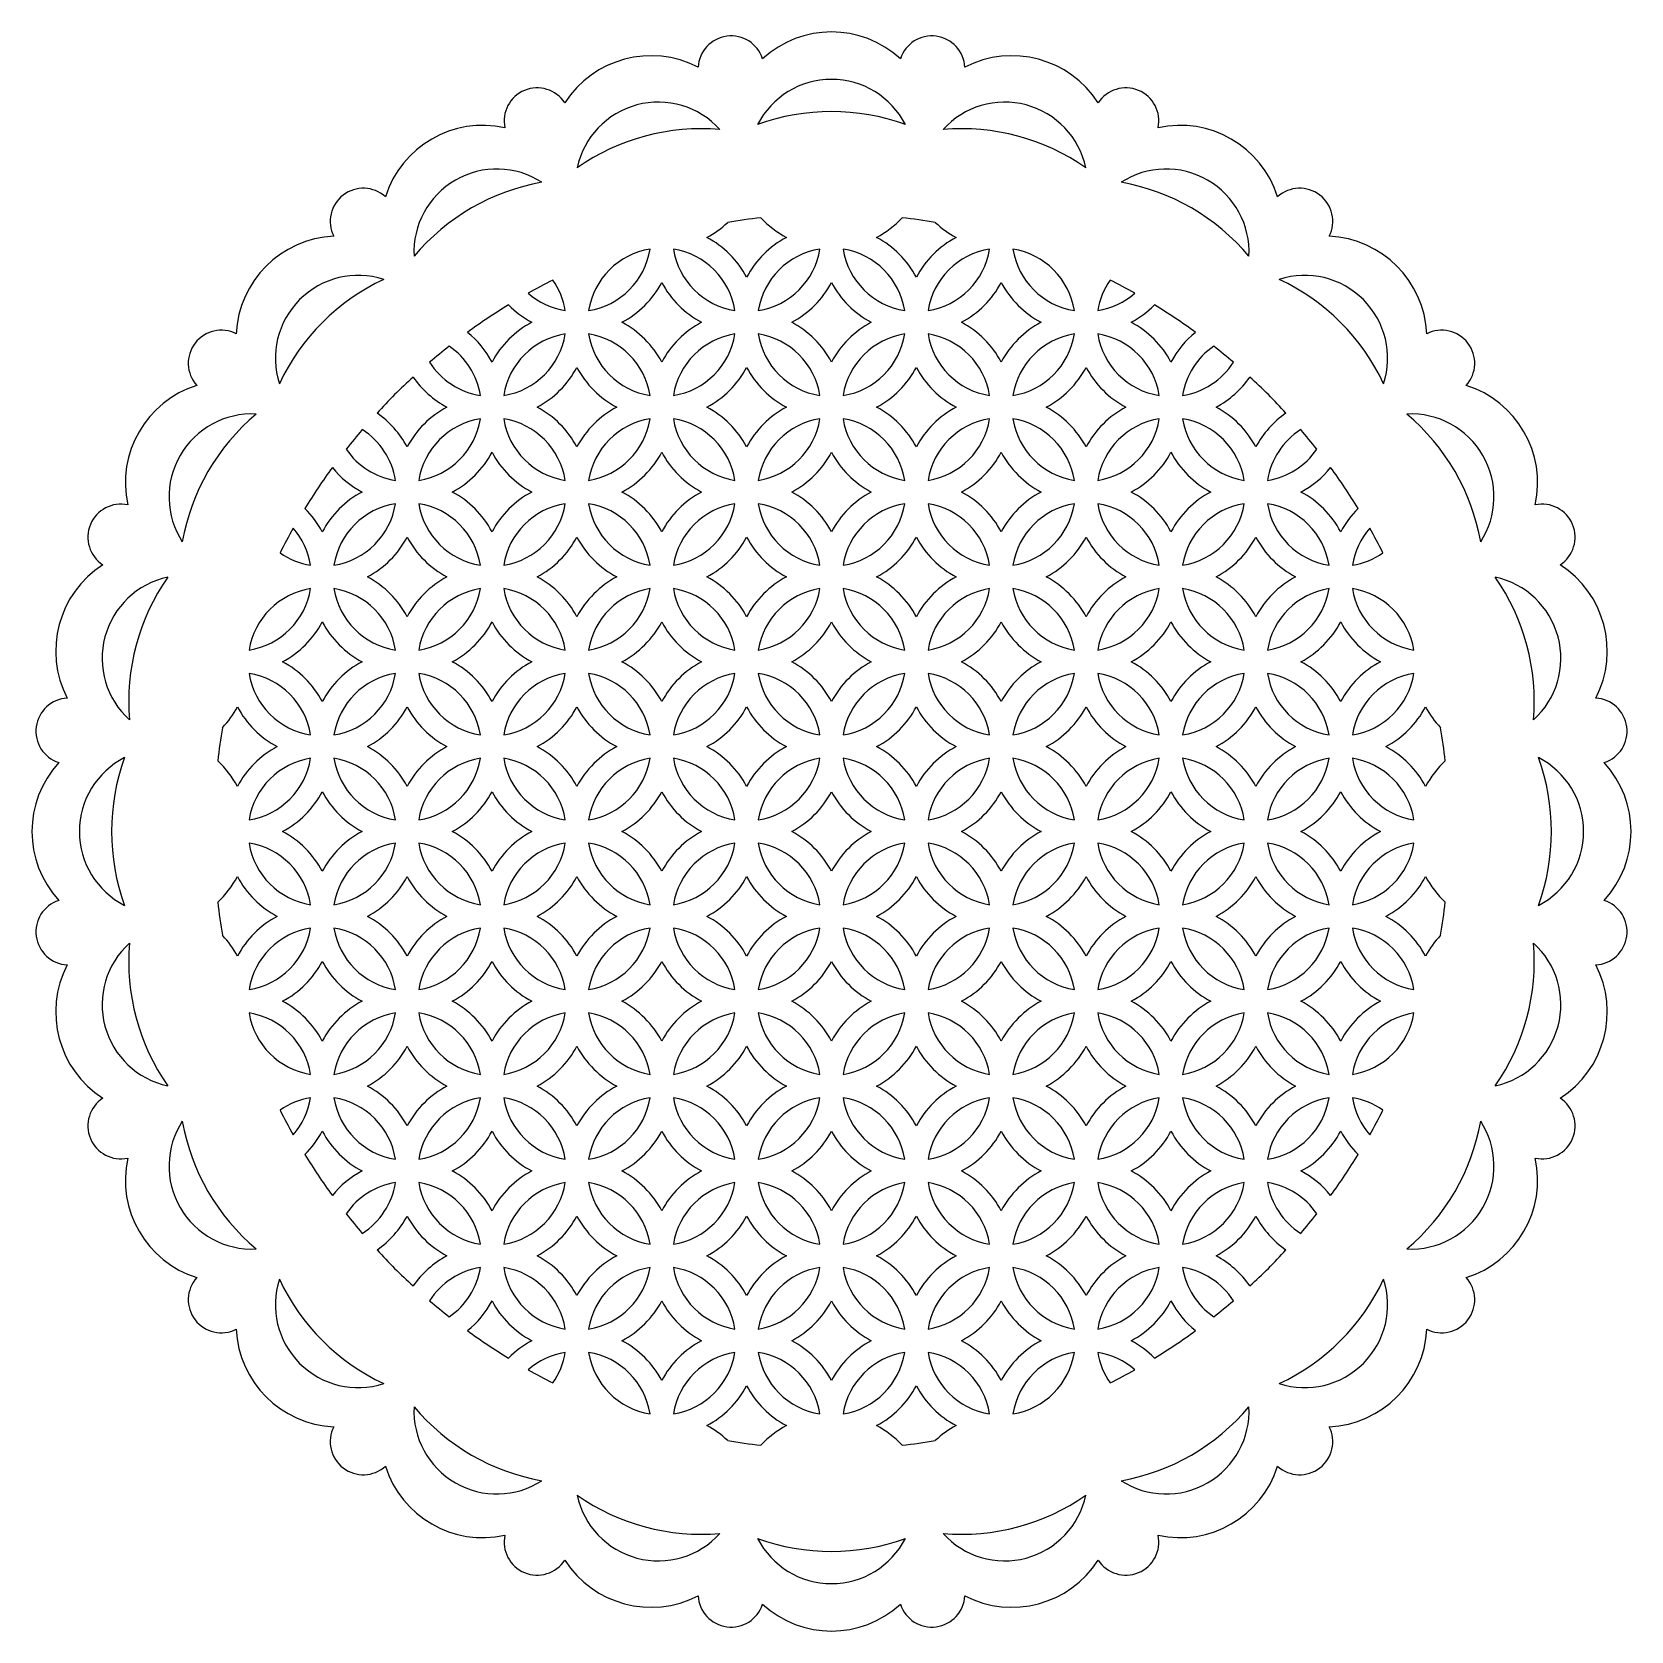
# Model space of a CAD drawing. Extents: x -970 to -444, y -372 to -141.
# Drawn here: x -698.7 to -582.2, y -259.5 to -143.1 of the extents above; entities that cross this region are included whole.
import ezdxf

# ---------------------------------------------------------------- set-up
doc = ezdxf.new("R2010")
doc.units = 0
doc.layers.get('0').update_dxf_attribs({"linetype": 'CONTINUOUS'})

msp = doc.modelspace()

# ---------------------------------------------------------------- linework, layer by layer
for centre, radius, start, end in [((-640.467419, -150.534108), 7.463802, 47.673125, 132.326875), ((-647.780109, -145.761317), 2.405257, 18.051284, 176.948716), ((-633.154728, -145.761317), 2.405257, 3.051284, 161.948716), ((-653.608337, -152.264142), 7.463802, 62.673125, 147.326875), ((-627.3265, -152.264142), 7.463802, 32.673125, 117.326875), ((-640.467419, -152.562205), 6.042112, 27.076656, 152.923344), ((-661.907143, -149.546644), 2.405257, 33.051284, 191.948716), ((-619.027694, -149.546644), 2.405257, 348.051284, 146.948716), ((-653.083427, -154.223134), 6.042112, 42.076656, 167.923344), ((-640.467419, -164.624211), 15.759012, 70.038736, 109.961264), ((-627.85141, -154.223134), 6.042112, 12.076656, 137.923344), ((-665.853724, -157.336348), 7.463802, 77.673125, 162.326875), ((-649.96155, -165.874137), 15.759012, 85.038736, 124.961264), ((-630.973287, -165.874137), 15.759012, 55.038736, 94.961264), ((-615.081113, -157.336348), 7.463802, 17.673125, 102.326875), ((-664.839675, -159.092731), 6.042112, 57.076656, 182.923344), ((-616.095162, -159.092731), 6.042112, 357.076656, 122.923344), ((-674.573095, -156.859335), 2.405257, 48.051284, 206.948716), ((-658.808672, -169.538735), 15.759012, 100.038736, 139.961264), ((-622.126165, -169.538735), 15.759012, 40.038736, 79.961264), ((-606.361742, -156.859335), 2.405257, 333.051284, 131.948716), ((-652.830867, -151.852926), 7, 297.980975, 313.308284), ((-640.467419, -201.306718), 45, 96.562595, 99.674116), ((-640.467419, -151.852926), 7, 222.717073, 242.019025), ((-640.467419, -151.852926), 7, 297.980975, 317.282927), ((-640.467419, -201.306718), 45, 80.325884, 83.437405), ((-628.103971, -151.852926), 7, 226.691716, 242.019025), ((-676.369075, -165.405061), 7.463802, 92.673125, 177.326875), ((-652.830867, -164.216374), 7, 27.980975, 62.019025), ((-640.467419, -164.216374), 7, 117.980975, 152.019025), ((-640.467419, -164.216374), 7, 27.980975, 62.019025), ((-628.103971, -164.216374), 7, 117.980975, 152.019025), ((-604.565762, -165.405061), 7.463802, 2.673125, 87.326875), ((-652.830867, -164.216374), 5.4, 99.044199, 170.955801), ((-659.012591, -158.03465), 5.4, 279.044199, 350.955801), ((-646.649143, -158.03465), 5.4, 189.044199, 260.955801), ((-652.830867, -164.216374), 5.4, 9.044199, 80.955801), ((-646.649143, -158.03465), 5.4, 279.044199, 350.955801), ((-640.467419, -164.216374), 5.4, 99.044199, 170.955801), ((-640.467419, -164.216374), 5.4, 9.044199, 80.955801), ((-634.285695, -158.03465), 5.4, 189.044199, 260.955801), ((-628.103971, -164.216374), 5.4, 99.044199, 170.955801), ((-634.285695, -158.03465), 5.4, 279.044199, 350.955801), ((-621.922247, -158.03465), 5.4, 189.044199, 260.955801), ((-628.103971, -164.216374), 5.4, 9.044199, 80.955801), ((-674.934994, -166.839142), 6.042112, 72.076656, 197.923344), ((-666.405868, -175.368269), 15.759012, 115.038736, 154.961264), ((-640.467419, -201.306718), 45, 116.799103, 119.405672), ((-665.194314, -164.216374), 5.4, 9.044199, 34.728735), ((-659.012591, -158.03465), 7, 297.980975, 332.019025), ((-646.649143, -158.03465), 7, 207.980975, 242.019025), ((-646.649143, -158.03465), 7, 297.980975, 332.019025), ((-634.285695, -158.03465), 7, 207.980975, 242.019025), ((-634.285695, -158.03465), 7, 297.980975, 332.019025), ((-621.922247, -158.03465), 7, 207.980975, 242.019025), ((-615.740523, -164.216374), 5.4, 145.271265, 170.955801), ((-640.467419, -201.306718), 45, 60.594328, 63.200897), ((-605.999843, -166.839142), 6.042112, 342.076656, 107.923344), ((-614.528969, -175.368269), 15.759012, 25.038736, 64.961264), ((-640.467419, -201.306718), 45, 121.526588, 126.102514), ((-659.012591, -158.03465), 7, 224.589702, 242.019025), ((-659.012591, -158.03465), 5.4, 228.906314, 260.955801), ((-621.922247, -158.03465), 5.4, 279.044199, 311.093686), ((-621.922247, -158.03465), 7, 297.980975, 315.410298), ((-640.467419, -201.306718), 45, 53.897486, 58.473412), ((-659.012591, -170.398098), 7, 117.980975, 152.019025), ((-659.012591, -170.398098), 7, 27.980975, 62.019025), ((-646.649143, -170.398098), 7, 117.980975, 152.019025), ((-646.649143, -170.398098), 7, 27.980975, 62.019025), ((-634.285695, -170.398098), 7, 117.980975, 152.019025), ((-634.285695, -170.398098), 7, 27.980975, 62.019025), ((-621.922247, -170.398098), 7, 117.980975, 152.019025), ((-621.922247, -170.398098), 7, 27.980975, 62.019025), ((-684.914802, -167.201041), 2.405257, 63.051284, 221.948716), ((-671.376038, -170.398098), 7, 27.980975, 51.126848), ((-659.012591, -170.398098), 5.4, 99.044199, 170.955801), ((-665.194314, -164.216374), 5.4, 279.044199, 350.955801), ((-659.012591, -170.398098), 5.4, 9.044199, 80.955801), ((-652.830867, -164.216374), 5.4, 189.044199, 260.955801), ((-646.649143, -170.398098), 5.4, 99.044199, 170.955801), ((-652.830867, -164.216374), 5.4, 279.044199, 350.955801), ((-640.467419, -164.216374), 5.4, 189.044199, 260.955801), ((-646.649143, -170.398098), 5.4, 9.044199, 80.955801), ((-634.285695, -170.398098), 5.4, 99.044199, 170.955801), ((-640.467419, -164.216374), 5.4, 279.044199, 350.955801), ((-628.103971, -164.216374), 5.4, 189.044199, 260.955801), ((-634.285695, -170.398098), 5.4, 9.044199, 80.955801), ((-621.922247, -170.398098), 5.4, 99.044199, 170.955801), ((-628.103971, -164.216374), 5.4, 279.044199, 350.955801), ((-621.922247, -170.398098), 5.4, 9.044199, 80.955801), ((-615.740523, -164.216374), 5.4, 189.044199, 260.955801), ((-609.558799, -170.398098), 7, 128.873152, 152.019025), ((-596.020035, -167.201041), 2.405257, 318.051284, 116.948716), ((-640.467419, -201.306718), 45, 128.221484, 130.581032), ((-671.376038, -170.398098), 5.4, 9.044199, 55.391906), ((-609.558799, -170.398098), 5.4, 124.608094, 170.955801), ((-640.467419, -201.306718), 45, 49.418968, 51.778516), ((-665.194314, -164.216374), 5.4, 212.6514, 260.955801), ((-665.194314, -164.216374), 7, 297.980975, 332.019025), ((-652.830867, -164.216374), 7, 207.980975, 242.019025), ((-652.830867, -164.216374), 7, 297.980975, 332.019025), ((-640.467419, -164.216374), 7, 207.980975, 242.019025), ((-640.467419, -164.216374), 7, 297.980975, 332.019025), ((-628.103971, -164.216374), 7, 207.980975, 242.019025), ((-628.103971, -164.216374), 7, 297.980975, 332.019025), ((-615.740523, -164.216374), 7, 207.980975, 242.019025), ((-615.740523, -164.216374), 5.4, 279.044199, 327.3486), ((-684.437789, -175.920413), 7.463802, 107.673125, 192.326875), ((-640.467419, -201.306718), 45, 132.637655, 137.362345), ((-665.194314, -164.216374), 7, 214.71039, 242.019025), ((-615.740523, -164.216374), 7, 297.980975, 325.28961), ((-640.467419, -201.306718), 45, 42.637655, 47.362345), ((-596.497048, -175.920413), 7.463802, 347.673125, 72.326875), ((-682.681405, -176.934461), 6.042112, 87.076656, 212.923344), ((-672.235401, -182.965464), 15.759012, 130.038736, 169.961264), ((-677.557762, -176.579822), 7, 27.980975, 55.28961), ((-665.194314, -176.579822), 7, 117.980975, 152.019025), ((-665.194314, -176.579822), 7, 27.980975, 62.019025), ((-652.830867, -176.579822), 7, 117.980975, 152.019025), ((-652.830867, -176.579822), 7, 27.980975, 62.019025), ((-640.467419, -176.579822), 7, 117.980975, 152.019025), ((-640.467419, -176.579822), 7, 27.980975, 62.019025), ((-628.103971, -176.579822), 7, 117.980975, 152.019025), ((-628.103971, -176.579822), 7, 27.980975, 62.019025), ((-615.740523, -176.579822), 7, 117.980975, 152.019025), ((-615.740523, -176.579822), 7, 27.980975, 62.019025), ((-603.377075, -176.579822), 7, 124.71039, 152.019025), ((-598.253432, -176.934461), 6.042112, 327.076656, 92.923344), ((-608.699436, -182.965464), 15.759012, 10.038736, 49.961264), ((-640.467419, -201.306718), 45, 139.418968, 141.778516), ((-677.557762, -176.579822), 5.4, 9.044199, 57.3486), ((-671.376038, -170.398098), 5.4, 279.044199, 350.955801), ((-665.194314, -176.579822), 5.4, 99.044199, 170.955801), ((-659.012591, -170.398098), 5.4, 189.044199, 260.955801), ((-665.194314, -176.579822), 5.4, 9.044199, 80.955801), ((-659.012591, -170.398098), 5.4, 279.044199, 350.955801), ((-652.830867, -176.579822), 5.4, 99.044199, 170.955801), ((-652.830867, -176.579822), 5.4, 9.044199, 80.955801), ((-646.649143, -170.398098), 5.4, 189.044199, 260.955801), ((-640.467419, -176.579822), 5.4, 99.044199, 170.955801), ((-646.649143, -170.398098), 5.4, 279.044199, 350.955801), ((-640.467419, -176.579822), 5.4, 9.044199, 80.955801), ((-634.285695, -170.398098), 5.4, 189.044199, 260.955801), ((-628.103971, -176.579822), 5.4, 99.044199, 170.955801), ((-634.285695, -170.398098), 5.4, 279.044199, 350.955801), ((-621.922247, -170.398098), 5.4, 189.044199, 260.955801), ((-628.103971, -176.579822), 5.4, 9.044199, 80.955801), ((-621.922247, -170.398098), 5.4, 279.044199, 350.955801), ((-615.740523, -176.579822), 5.4, 99.044199, 170.955801), ((-609.558799, -170.398098), 5.4, 189.044199, 260.955801), ((-615.740523, -176.579822), 5.4, 9.044199, 80.955801), ((-603.377075, -176.579822), 5.4, 122.6514, 170.955801), ((-640.467419, -201.306718), 45, 38.221484, 40.581032), ((-671.376038, -170.398098), 5.4, 214.608094, 260.955801), ((-609.558799, -170.398098), 5.4, 279.044199, 325.391906), ((-671.376038, -170.398098), 7, 297.980975, 332.019025), ((-659.012591, -170.398098), 7, 207.980975, 242.019025), ((-659.012591, -170.398098), 7, 297.980975, 332.019025), ((-646.649143, -170.398098), 7, 207.980975, 242.019025), ((-646.649143, -170.398098), 7, 297.980975, 332.019025), ((-634.285695, -170.398098), 7, 207.980975, 242.019025), ((-634.285695, -170.398098), 7, 297.980975, 332.019025), ((-621.922247, -170.398098), 7, 207.980975, 242.019025), ((-621.922247, -170.398098), 7, 297.980975, 332.019025), ((-609.558799, -170.398098), 7, 207.980975, 242.019025), ((-640.467419, -201.306718), 45, 143.897486, 148.473412), ((-671.376038, -170.398098), 7, 218.873152, 242.019025), ((-609.558799, -170.398098), 7, 297.980975, 321.126848), ((-640.467419, -201.306718), 45, 31.526588, 36.102514), ((-671.376038, -182.761546), 7, 117.980975, 152.019025), ((-671.376038, -182.761546), 7, 27.980975, 62.019025), ((-659.012591, -182.761546), 7, 117.980975, 152.019025), ((-659.012591, -182.761546), 7, 27.980975, 62.019025), ((-646.649143, -182.761546), 7, 117.980975, 152.019025), ((-646.649143, -182.761546), 7, 27.980975, 62.019025), ((-634.285695, -182.761546), 7, 117.980975, 152.019025), ((-634.285695, -182.761546), 7, 27.980975, 62.019025), ((-621.922247, -182.761546), 7, 117.980975, 152.019025), ((-621.922247, -182.761546), 7, 27.980975, 62.019025), ((-609.558799, -182.761546), 7, 117.980975, 152.019025), ((-609.558799, -182.761546), 7, 27.980975, 62.019025), ((-692.227492, -179.866993), 2.405257, 78.051284, 236.948716), ((-683.739486, -182.761546), 7, 27.980975, 45.410298), ((-671.376038, -182.761546), 5.4, 99.044199, 170.955801), ((-677.557762, -176.579822), 5.4, 279.044199, 350.955801), ((-665.194314, -176.579822), 5.4, 189.044199, 260.955801), ((-671.376038, -182.761546), 5.4, 9.044199, 80.955801), ((-659.012591, -182.761546), 5.4, 99.044199, 170.955801), ((-665.194314, -176.579822), 5.4, 279.044199, 350.955801), ((-652.830867, -176.579822), 5.4, 189.044199, 260.955801), ((-659.012591, -182.761546), 5.4, 9.044199, 80.955801), ((-652.830867, -176.579822), 5.4, 279.044199, 350.955801), ((-646.649143, -182.761546), 5.4, 99.044199, 170.955801), ((-646.649143, -182.761546), 5.4, 9.044199, 80.955801), ((-640.467419, -176.579822), 5.4, 189.044199, 260.955801), ((-640.467419, -176.579822), 5.4, 279.044199, 350.955801), ((-634.285695, -182.761546), 5.4, 99.044199, 170.955801), ((-628.103971, -176.579822), 5.4, 189.044199, 260.955801), ((-634.285695, -182.761546), 5.4, 9.044199, 80.955801), ((-628.103971, -176.579822), 5.4, 279.044199, 350.955801), ((-621.922247, -182.761546), 5.4, 99.044199, 170.955801), ((-621.922247, -182.761546), 5.4, 9.044199, 80.955801), ((-615.740523, -176.579822), 5.4, 189.044199, 260.955801), ((-615.740523, -176.579822), 5.4, 279.044199, 350.955801), ((-609.558799, -182.761546), 5.4, 99.044199, 170.955801), ((-603.377075, -176.579822), 5.4, 189.044199, 260.955801), ((-609.558799, -182.761546), 5.4, 9.044199, 80.955801), ((-597.195351, -182.761546), 7, 134.589702, 152.019025), ((-588.707345, -179.866993), 2.405257, 303.051284, 101.948716), ((-640.467419, -201.306718), 45, 150.594328, 153.200897), ((-683.739486, -182.761546), 5.4, 9.044199, 41.093686), ((-597.195351, -182.761546), 5.4, 138.906314, 170.955801), ((-640.467419, -201.306718), 45, 26.799103, 29.405672), ((-677.557762, -176.579822), 7, 297.980975, 332.019025), ((-665.194314, -176.579822), 7, 207.980975, 242.019025), ((-665.194314, -176.579822), 7, 297.980975, 332.019025), ((-652.830867, -176.579822), 7, 207.980975, 242.019025), ((-652.830867, -176.579822), 7, 297.980975, 332.019025), ((-640.467419, -176.579822), 7, 207.980975, 242.019025), ((-640.467419, -176.579822), 7, 297.980975, 332.019025), ((-628.103971, -176.579822), 7, 207.980975, 242.019025), ((-628.103971, -176.579822), 7, 297.980975, 332.019025), ((-615.740523, -176.579822), 7, 207.980975, 242.019025), ((-615.740523, -176.579822), 7, 297.980975, 332.019025), ((-603.377075, -176.579822), 7, 207.980975, 242.019025), ((-677.557762, -176.579822), 5.4, 235.271265, 260.955801), ((-603.377075, -176.579822), 5.4, 279.044199, 304.728735), ((-689.509994, -188.165799), 7.463802, 122.673125, 207.326875), ((-687.551003, -188.690709), 6.042112, 102.076656, 227.923344), ((-675.899999, -191.812586), 15.759012, 145.038736, 184.961264), ((-677.557762, -188.94327), 7, 27.980975, 62.019025), ((-665.194314, -188.94327), 7, 117.980975, 152.019025), ((-665.194314, -188.94327), 7, 27.980975, 62.019025), ((-652.830867, -188.94327), 7, 117.980975, 152.019025), ((-652.830867, -188.94327), 7, 27.980975, 62.019025), ((-640.467419, -188.94327), 7, 117.980975, 152.019025), ((-640.467419, -188.94327), 7, 27.980975, 62.019025), ((-628.103971, -188.94327), 7, 117.980975, 152.019025), ((-628.103971, -188.94327), 7, 27.980975, 62.019025), ((-615.740523, -188.94327), 7, 117.980975, 152.019025), ((-615.740523, -188.94327), 7, 27.980975, 62.019025), ((-603.377075, -188.94327), 7, 117.980975, 152.019025), ((-605.034838, -191.812586), 15.759012, 355.038736, 34.961264), ((-593.383834, -188.690709), 6.042112, 312.076656, 77.923344), ((-591.424843, -188.165799), 7.463802, 332.673125, 57.326875), ((-677.557762, -188.94327), 5.4, 99.044199, 170.955801), ((-683.739486, -182.761546), 5.4, 279.044199, 350.955801), ((-671.376038, -182.761546), 5.4, 189.044199, 260.955801), ((-677.557762, -188.94327), 5.4, 9.044199, 80.955801), ((-665.194314, -188.94327), 5.4, 99.044199, 170.955801), ((-671.376038, -182.761546), 5.4, 279.044199, 350.955801), ((-659.012591, -182.761546), 5.4, 189.044199, 260.955801), ((-665.194314, -188.94327), 5.4, 9.044199, 80.955801), ((-652.830867, -188.94327), 5.4, 99.044199, 170.955801), ((-659.012591, -182.761546), 5.4, 279.044199, 350.955801), ((-652.830867, -188.94327), 5.4, 9.044199, 80.955801), ((-646.649143, -182.761546), 5.4, 189.044199, 260.955801), ((-640.467419, -188.94327), 5.4, 99.044199, 170.955801), ((-646.649143, -182.761546), 5.4, 279.044199, 350.955801), ((-640.467419, -188.94327), 5.4, 9.044199, 80.955801), ((-634.285695, -182.761546), 5.4, 189.044199, 260.955801), ((-628.103971, -188.94327), 5.4, 99.044199, 170.955801), ((-634.285695, -182.761546), 5.4, 279.044199, 350.955801), ((-628.103971, -188.94327), 5.4, 9.044199, 80.955801), ((-621.922247, -182.761546), 5.4, 189.044199, 260.955801), ((-621.922247, -182.761546), 5.4, 279.044199, 350.955801), ((-615.740523, -188.94327), 5.4, 99.044199, 170.955801), ((-609.558799, -182.761546), 5.4, 189.044199, 260.955801), ((-615.740523, -188.94327), 5.4, 9.044199, 80.955801), ((-609.558799, -182.761546), 5.4, 279.044199, 350.955801), ((-603.377075, -188.94327), 5.4, 99.044199, 170.955801), ((-603.377075, -188.94327), 5.4, 9.044199, 80.955801), ((-597.195351, -182.761546), 5.4, 189.044199, 260.955801), ((-683.739486, -182.761546), 7, 297.980975, 332.019025), ((-671.376038, -182.761546), 7, 207.980975, 242.019025), ((-671.376038, -182.761546), 7, 297.980975, 332.019025), ((-659.012591, -182.761546), 7, 207.980975, 242.019025), ((-659.012591, -182.761546), 7, 297.980975, 332.019025), ((-646.649143, -182.761546), 7, 207.980975, 242.019025), ((-646.649143, -182.761546), 7, 297.980975, 332.019025), ((-634.285695, -182.761546), 7, 207.980975, 242.019025), ((-634.285695, -182.761546), 7, 297.980975, 332.019025), ((-621.922247, -182.761546), 7, 207.980975, 242.019025), ((-621.922247, -182.761546), 7, 297.980975, 332.019025), ((-609.558799, -182.761546), 7, 207.980975, 242.019025), ((-609.558799, -182.761546), 7, 297.980975, 332.019025), ((-597.195351, -182.761546), 7, 207.980975, 242.019025), ((-683.739486, -195.124994), 5.4, 9.044199, 80.955801), ((-677.557762, -188.94327), 5.4, 189.044199, 260.955801), ((-683.739486, -195.124994), 7, 27.980975, 62.019025), ((-671.376038, -195.124994), 7, 117.980975, 152.019025), ((-677.557762, -188.94327), 5.4, 279.044199, 350.955801), ((-671.376038, -195.124994), 5.4, 99.044199, 170.955801), ((-671.376038, -195.124994), 5.4, 9.044199, 80.955801), ((-665.194314, -188.94327), 5.4, 189.044199, 260.955801), ((-671.376038, -195.124994), 7, 27.980975, 62.019025), ((-659.012591, -195.124994), 7, 117.980975, 152.019025), ((-659.012591, -195.124994), 5.4, 99.044199, 170.955801), ((-665.194314, -188.94327), 5.4, 279.044199, 350.955801), ((-659.012591, -195.124994), 5.4, 9.044199, 80.955801), ((-652.830867, -188.94327), 5.4, 189.044199, 260.955801), ((-659.012591, -195.124994), 7, 27.980975, 62.019025), ((-646.649143, -195.124994), 7, 117.980975, 152.019025), ((-652.830867, -188.94327), 5.4, 279.044199, 350.955801), ((-646.649143, -195.124994), 5.4, 99.044199, 170.955801), ((-646.649143, -195.124994), 5.4, 9.044199, 80.955801), ((-640.467419, -188.94327), 5.4, 189.044199, 260.955801), ((-646.649143, -195.124994), 7, 27.980975, 62.019025), ((-634.285695, -195.124994), 7, 117.980975, 152.019025), ((-640.467419, -188.94327), 5.4, 279.044199, 350.955801), ((-634.285695, -195.124994), 5.4, 99.044199, 170.955801), ((-634.285695, -195.124994), 5.4, 9.044199, 80.955801), ((-628.103971, -188.94327), 5.4, 189.044199, 260.955801), ((-634.285695, -195.124994), 7, 27.980975, 62.019025), ((-621.922247, -195.124994), 7, 117.980975, 152.019025), ((-628.103971, -188.94327), 5.4, 279.044199, 350.955801), ((-621.922247, -195.124994), 5.4, 99.044199, 170.955801), ((-621.922247, -195.124994), 5.4, 9.044199, 80.955801), ((-615.740523, -188.94327), 5.4, 189.044199, 260.955801), ((-621.922247, -195.124994), 7, 27.980975, 62.019025), ((-609.558799, -195.124994), 7, 117.980975, 152.019025), ((-609.558799, -195.124994), 5.4, 99.044199, 170.955801), ((-615.740523, -188.94327), 5.4, 279.044199, 350.955801), ((-609.558799, -195.124994), 5.4, 9.044199, 80.955801), ((-603.377075, -188.94327), 5.4, 189.044199, 260.955801), ((-609.558799, -195.124994), 7, 27.980975, 62.019025), ((-597.195351, -195.124994), 7, 117.980975, 152.019025), ((-597.195351, -195.124994), 5.4, 99.044199, 170.955801), ((-603.377075, -188.94327), 5.4, 279.044199, 350.955801), ((-696.01282, -193.994027), 2.405257, 93.051284, 251.948716), ((-584.922017, -193.994027), 2.405257, 288.051284, 86.948716), ((-689.92121, -188.94327), 7, 316.691716, 332.019025), ((-677.557762, -188.94327), 7, 207.980975, 242.019025), ((-677.557762, -188.94327), 7, 297.980975, 332.019025), ((-665.194314, -188.94327), 7, 207.980975, 242.019025), ((-665.194314, -188.94327), 7, 297.980975, 332.019025), ((-652.830867, -188.94327), 7, 207.980975, 242.019025), ((-652.830867, -188.94327), 7, 297.980975, 332.019025), ((-640.467419, -188.94327), 7, 207.980975, 242.019025), ((-640.467419, -188.94327), 7, 297.980975, 332.019025), ((-628.103971, -188.94327), 7, 207.980975, 242.019025), ((-628.103971, -188.94327), 7, 297.980975, 332.019025), ((-615.740523, -188.94327), 7, 207.980975, 242.019025), ((-615.740523, -188.94327), 7, 297.980975, 332.019025), ((-603.377075, -188.94327), 7, 207.980975, 242.019025), ((-603.377075, -188.94327), 7, 297.980975, 332.019025), ((-591.013627, -188.94327), 7, 207.980975, 223.308284), ((-640.467419, -201.306718), 45, 170.325884, 173.437405), ((-640.467419, -201.306718), 45, 6.562595, 9.674116), ((-677.557762, -201.306718), 7, 117.980975, 152.019025), ((-677.557762, -201.306718), 7, 27.980975, 62.019025), ((-665.194314, -201.306718), 7, 117.980975, 152.019025), ((-665.194314, -201.306718), 7, 27.980975, 62.019025), ((-652.830867, -201.306718), 7, 117.980975, 152.019025), ((-652.830867, -201.306718), 7, 27.980975, 62.019025), ((-640.467419, -201.306718), 7, 117.980975, 152.019025), ((-640.467419, -201.306718), 7, 27.980975, 62.019025), ((-628.103971, -201.306718), 7, 117.980975, 152.019025), ((-628.103971, -201.306718), 7, 27.980975, 62.019025), ((-615.740523, -201.306718), 7, 117.980975, 152.019025), ((-615.740523, -201.306718), 7, 27.980975, 62.019025), ((-603.377075, -201.306718), 7, 117.980975, 152.019025), ((-603.377075, -201.306718), 7, 27.980975, 62.019025), ((-691.240029, -201.306718), 7.463802, 137.673125, 222.326875), ((-689.211932, -201.306718), 6.042112, 117.076656, 242.923344), ((-677.149925, -201.306718), 15.759012, 160.038736, 199.961264), ((-689.92121, -201.306718), 7, 27.980975, 47.282927), ((-677.557762, -201.306718), 5.4, 99.044199, 170.955801), ((-683.739486, -195.124994), 5.4, 279.044199, 350.955801), ((-677.557762, -201.306718), 5.4, 9.044199, 80.955801), ((-671.376038, -195.124994), 5.4, 189.044199, 260.955801), ((-665.194314, -201.306718), 5.4, 99.044199, 170.955801), ((-671.376038, -195.124994), 5.4, 279.044199, 350.955801), ((-659.012591, -195.124994), 5.4, 189.044199, 260.955801), ((-665.194314, -201.306718), 5.4, 9.044199, 80.955801), ((-652.830867, -201.306718), 5.4, 99.044199, 170.955801), ((-659.012591, -195.124994), 5.4, 279.044199, 350.955801), ((-652.830867, -201.306718), 5.4, 9.044199, 80.955801), ((-646.649143, -195.124994), 5.4, 189.044199, 260.955801), ((-640.467419, -201.306718), 5.4, 99.044199, 170.955801), ((-646.649143, -195.124994), 5.4, 279.044199, 350.955801), ((-640.467419, -201.306718), 5.4, 9.044199, 80.955801), ((-634.285695, -195.124994), 5.4, 189.044199, 260.955801), ((-628.103971, -201.306718), 5.4, 99.044199, 170.955801), ((-634.285695, -195.124994), 5.4, 279.044199, 350.955801), ((-628.103971, -201.306718), 5.4, 9.044199, 80.955801), ((-621.922247, -195.124994), 5.4, 189.044199, 260.955801), ((-621.922247, -195.124994), 5.4, 279.044199, 350.955801), ((-615.740523, -201.306718), 5.4, 99.044199, 170.955801), ((-615.740523, -201.306718), 5.4, 9.044199, 80.955801), ((-609.558799, -195.124994), 5.4, 189.044199, 260.955801), ((-603.377075, -201.306718), 5.4, 99.044199, 170.955801), ((-609.558799, -195.124994), 5.4, 279.044199, 350.955801), ((-603.377075, -201.306718), 5.4, 9.044199, 80.955801), ((-597.195351, -195.124994), 5.4, 189.044199, 260.955801), ((-591.013627, -201.306718), 7, 132.717073, 152.019025), ((-603.784912, -201.306718), 15.759012, 340.038736, 19.961264), ((-591.722905, -201.306718), 6.042112, 297.076656, 62.923344), ((-589.694808, -201.306718), 7.463802, 317.673125, 42.326875), ((-683.739486, -195.124994), 7, 297.980975, 332.019025), ((-671.376038, -195.124994), 7, 207.980975, 242.019025), ((-671.376038, -195.124994), 7, 297.980975, 332.019025), ((-659.012591, -195.124994), 7, 207.980975, 242.019025), ((-659.012591, -195.124994), 7, 297.980975, 332.019025), ((-646.649143, -195.124994), 7, 207.980975, 242.019025), ((-646.649143, -195.124994), 7, 297.980975, 332.019025), ((-634.285695, -195.124994), 7, 207.980975, 242.019025), ((-634.285695, -195.124994), 7, 297.980975, 332.019025), ((-621.922247, -195.124994), 7, 207.980975, 242.019025), ((-621.922247, -195.124994), 7, 297.980975, 332.019025), ((-609.558799, -195.124994), 7, 207.980975, 242.019025), ((-609.558799, -195.124994), 7, 297.980975, 332.019025), ((-597.195351, -195.124994), 7, 207.980975, 242.019025), ((-683.739486, -207.488442), 7, 27.980975, 62.019025), ((-671.376038, -207.488442), 7, 117.980975, 152.019025), ((-671.376038, -207.488442), 7, 27.980975, 62.019025), ((-659.012591, -207.488442), 7, 117.980975, 152.019025), ((-659.012591, -207.488442), 7, 27.980975, 62.019025), ((-646.649143, -207.488442), 7, 117.980975, 152.019025), ((-646.649143, -207.488442), 7, 27.980975, 62.019025), ((-634.285695, -207.488442), 7, 117.980975, 152.019025), ((-634.285695, -207.488442), 7, 27.980975, 62.019025), ((-621.922247, -207.488442), 7, 117.980975, 152.019025), ((-621.922247, -207.488442), 7, 27.980975, 62.019025), ((-609.558799, -207.488442), 7, 117.980975, 152.019025), ((-609.558799, -207.488442), 7, 27.980975, 62.019025), ((-597.195351, -207.488442), 7, 117.980975, 152.019025), ((-677.557762, -201.306718), 5.4, 189.044199, 260.955801), ((-683.739486, -207.488442), 5.4, 9.044199, 80.955801), ((-677.557762, -201.306718), 5.4, 279.044199, 350.955801), ((-671.376038, -207.488442), 5.4, 99.044199, 170.955801), ((-665.194314, -201.306718), 5.4, 189.044199, 260.955801), ((-671.376038, -207.488442), 5.4, 9.044199, 80.955801), ((-659.012591, -207.488442), 5.4, 99.044199, 170.955801), ((-665.194314, -201.306718), 5.4, 279.044199, 350.955801), ((-659.012591, -207.488442), 5.4, 9.044199, 80.955801), ((-652.830867, -201.306718), 5.4, 189.044199, 260.955801), ((-646.649143, -207.488442), 5.4, 99.044199, 170.955801), ((-652.830867, -201.306718), 5.4, 279.044199, 350.955801), ((-646.649143, -207.488442), 5.4, 9.044199, 80.955801), ((-640.467419, -201.306718), 5.4, 189.044199, 260.955801), ((-640.467419, -201.306718), 5.4, 279.044199, 350.955801), ((-634.285695, -207.488442), 5.4, 99.044199, 170.955801), ((-634.285695, -207.488442), 5.4, 9.044199, 80.955801), ((-628.103971, -201.306718), 5.4, 189.044199, 260.955801), ((-621.922247, -207.488442), 5.4, 99.044199, 170.955801), ((-628.103971, -201.306718), 5.4, 279.044199, 350.955801), ((-621.922247, -207.488442), 5.4, 9.044199, 80.955801), ((-615.740523, -201.306718), 5.4, 189.044199, 260.955801), ((-615.740523, -201.306718), 5.4, 279.044199, 350.955801), ((-609.558799, -207.488442), 5.4, 99.044199, 170.955801), ((-609.558799, -207.488442), 5.4, 9.044199, 80.955801), ((-603.377075, -201.306718), 5.4, 189.044199, 260.955801), ((-603.377075, -201.306718), 5.4, 279.044199, 350.955801), ((-597.195351, -207.488442), 5.4, 99.044199, 170.955801), ((-689.92121, -201.306718), 7, 312.717073, 332.019025), ((-677.557762, -201.306718), 7, 207.980975, 242.019025), ((-677.557762, -201.306718), 7, 297.980975, 332.019025), ((-665.194314, -201.306718), 7, 207.980975, 242.019025), ((-665.194314, -201.306718), 7, 297.980975, 332.019025), ((-652.830867, -201.306718), 7, 207.980975, 242.019025), ((-652.830867, -201.306718), 7, 297.980975, 332.019025), ((-640.467419, -201.306718), 7, 207.980975, 242.019025), ((-640.467419, -201.306718), 7, 297.980975, 332.019025), ((-628.103971, -201.306718), 7, 207.980975, 242.019025), ((-628.103971, -201.306718), 7, 297.980975, 332.019025), ((-615.740523, -201.306718), 7, 207.980975, 242.019025), ((-615.740523, -201.306718), 7, 297.980975, 332.019025), ((-603.377075, -201.306718), 7, 207.980975, 242.019025), ((-603.377075, -201.306718), 7, 297.980975, 332.019025), ((-591.013627, -201.306718), 7, 207.980975, 227.282927), ((-696.01282, -208.619409), 2.405257, 108.051284, 266.948716), ((-640.467419, -201.306718), 45, 186.562595, 189.674116), ((-640.467419, -201.306718), 45, 350.325884, 353.437405), ((-584.922017, -208.619409), 2.405257, 273.051284, 71.948716), ((-677.557762, -213.670166), 7, 117.980975, 152.019025), ((-683.739486, -207.488442), 5.4, 279.044199, 350.955801), ((-677.557762, -213.670166), 5.4, 99.044199, 170.955801), ((-671.376038, -207.488442), 5.4, 189.044199, 260.955801), ((-677.557762, -213.670166), 5.4, 9.044199, 80.955801), ((-677.557762, -213.670166), 7, 27.980975, 62.019025), ((-665.194314, -213.670166), 7, 117.980975, 152.019025), ((-665.194314, -213.670166), 5.4, 99.044199, 170.955801), ((-671.376038, -207.488442), 5.4, 279.044199, 350.955801), ((-659.012591, -207.488442), 5.4, 189.044199, 260.955801), ((-665.194314, -213.670166), 5.4, 9.044199, 80.955801), ((-665.194314, -213.670166), 7, 27.980975, 62.019025), ((-652.830867, -213.670166), 7, 117.980975, 152.019025), ((-659.012591, -207.488442), 5.4, 279.044199, 350.955801), ((-652.830867, -213.670166), 5.4, 99.044199, 170.955801), ((-646.649143, -207.488442), 5.4, 189.044199, 260.955801), ((-652.830867, -213.670166), 5.4, 9.044199, 80.955801), ((-652.830867, -213.670166), 7, 27.980975, 62.019025), ((-640.467419, -213.670166), 7, 117.980975, 152.019025), ((-646.649143, -207.488442), 5.4, 279.044199, 350.955801), ((-640.467419, -213.670166), 5.4, 99.044199, 170.955801), ((-634.285695, -207.488442), 5.4, 189.044199, 260.955801), ((-640.467419, -213.670166), 5.4, 9.044199, 80.955801), ((-640.467419, -213.670166), 7, 27.980975, 62.019025), ((-628.103971, -213.670166), 7, 117.980975, 152.019025), ((-634.285695, -207.488442), 5.4, 279.044199, 350.955801), ((-628.103971, -213.670166), 5.4, 99.044199, 170.955801), ((-621.922247, -207.488442), 5.4, 189.044199, 260.955801), ((-628.103971, -213.670166), 5.4, 9.044199, 80.955801), ((-628.103971, -213.670166), 7, 27.980975, 62.019025), ((-615.740523, -213.670166), 7, 117.980975, 152.019025), ((-621.922247, -207.488442), 5.4, 279.044199, 350.955801), ((-615.740523, -213.670166), 5.4, 99.044199, 170.955801), ((-609.558799, -207.488442), 5.4, 189.044199, 260.955801), ((-615.740523, -213.670166), 5.4, 9.044199, 80.955801), ((-615.740523, -213.670166), 7, 27.980975, 62.019025), ((-603.377075, -213.670166), 7, 117.980975, 152.019025), ((-609.558799, -207.488442), 5.4, 279.044199, 350.955801), ((-603.377075, -213.670166), 5.4, 99.044199, 170.955801), ((-597.195351, -207.488442), 5.4, 189.044199, 260.955801), ((-603.377075, -213.670166), 5.4, 9.044199, 80.955801), ((-603.377075, -213.670166), 7, 27.980975, 62.019025), ((-687.551003, -213.922726), 6.042112, 132.076656, 257.923344), ((-675.899999, -210.800849), 15.759012, 175.038736, 214.961264), ((-689.92121, -213.670166), 7, 27.980975, 43.308284), ((-591.013627, -213.670166), 7, 136.691716, 152.019025), ((-605.034838, -210.800849), 15.759012, 325.038736, 4.961264), ((-593.383834, -213.922726), 6.042112, 282.076656, 47.923344), ((-683.739486, -207.488442), 7, 297.980975, 332.019025), ((-671.376038, -207.488442), 7, 207.980975, 242.019025), ((-671.376038, -207.488442), 7, 297.980975, 332.019025), ((-659.012591, -207.488442), 7, 207.980975, 242.019025), ((-659.012591, -207.488442), 7, 297.980975, 332.019025), ((-646.649143, -207.488442), 7, 207.980975, 242.019025), ((-646.649143, -207.488442), 7, 297.980975, 332.019025), ((-634.285695, -207.488442), 7, 207.980975, 242.019025), ((-634.285695, -207.488442), 7, 297.980975, 332.019025), ((-621.922247, -207.488442), 7, 207.980975, 242.019025), ((-621.922247, -207.488442), 7, 297.980975, 332.019025), ((-609.558799, -207.488442), 7, 207.980975, 242.019025), ((-609.558799, -207.488442), 7, 297.980975, 332.019025), ((-597.195351, -207.488442), 7, 207.980975, 242.019025), ((-689.509994, -214.447636), 7.463802, 152.673125, 237.326875), ((-591.424843, -214.447636), 7.463802, 302.673125, 27.326875), ((-683.739486, -219.85189), 7, 27.980975, 62.019025), ((-671.376038, -219.85189), 7, 117.980975, 152.019025), ((-671.376038, -219.85189), 7, 27.980975, 62.019025), ((-659.012591, -219.85189), 7, 117.980975, 152.019025), ((-659.012591, -219.85189), 7, 27.980975, 62.019025), ((-646.649143, -219.85189), 7, 117.980975, 152.019025), ((-646.649143, -219.85189), 7, 27.980975, 62.019025), ((-634.285695, -219.85189), 7, 117.980975, 152.019025), ((-634.285695, -219.85189), 7, 27.980975, 62.019025), ((-621.922247, -219.85189), 7, 117.980975, 152.019025), ((-621.922247, -219.85189), 7, 27.980975, 62.019025), ((-609.558799, -219.85189), 7, 117.980975, 152.019025), ((-609.558799, -219.85189), 7, 27.980975, 62.019025), ((-597.195351, -219.85189), 7, 117.980975, 152.019025), ((-683.739486, -219.85189), 5.4, 9.044199, 80.955801), ((-677.557762, -213.670166), 5.4, 189.044199, 260.955801), ((-677.557762, -213.670166), 5.4, 279.044199, 350.955801), ((-671.376038, -219.85189), 5.4, 99.044199, 170.955801), ((-671.376038, -219.85189), 5.4, 9.044199, 80.955801), ((-665.194314, -213.670166), 5.4, 189.044199, 260.955801), ((-659.012591, -219.85189), 5.4, 99.044199, 170.955801), ((-665.194314, -213.670166), 5.4, 279.044199, 350.955801), ((-652.830867, -213.670166), 5.4, 189.044199, 260.955801), ((-659.012591, -219.85189), 5.4, 9.044199, 80.955801), ((-652.830867, -213.670166), 5.4, 279.044199, 350.955801), ((-646.649143, -219.85189), 5.4, 99.044199, 170.955801), ((-640.467419, -213.670166), 5.4, 189.044199, 260.955801), ((-646.649143, -219.85189), 5.4, 9.044199, 80.955801), ((-640.467419, -213.670166), 5.4, 279.044199, 350.955801), ((-634.285695, -219.85189), 5.4, 99.044199, 170.955801), ((-628.103971, -213.670166), 5.4, 189.044199, 260.955801), ((-634.285695, -219.85189), 5.4, 9.044199, 80.955801), ((-628.103971, -213.670166), 5.4, 279.044199, 350.955801), ((-621.922247, -219.85189), 5.4, 99.044199, 170.955801), ((-621.922247, -219.85189), 5.4, 9.044199, 80.955801), ((-615.740523, -213.670166), 5.4, 189.044199, 260.955801), ((-615.740523, -213.670166), 5.4, 279.044199, 350.955801), ((-609.558799, -219.85189), 5.4, 99.044199, 170.955801), ((-609.558799, -219.85189), 5.4, 9.044199, 80.955801), ((-603.377075, -213.670166), 5.4, 189.044199, 260.955801), ((-603.377075, -213.670166), 5.4, 279.044199, 350.955801), ((-597.195351, -219.85189), 5.4, 99.044199, 170.955801), ((-677.557762, -213.670166), 7, 297.980975, 332.019025), ((-665.194314, -213.670166), 7, 207.980975, 242.019025), ((-665.194314, -213.670166), 7, 297.980975, 332.019025), ((-652.830867, -213.670166), 7, 207.980975, 242.019025), ((-652.830867, -213.670166), 7, 297.980975, 332.019025), ((-640.467419, -213.670166), 7, 207.980975, 242.019025), ((-640.467419, -213.670166), 7, 297.980975, 332.019025), ((-628.103971, -213.670166), 7, 207.980975, 242.019025), ((-628.103971, -213.670166), 7, 297.980975, 332.019025), ((-615.740523, -213.670166), 7, 207.980975, 242.019025), ((-615.740523, -213.670166), 7, 297.980975, 332.019025), ((-603.377075, -213.670166), 7, 207.980975, 242.019025), ((-677.557762, -226.033614), 7, 27.980975, 62.019025), ((-665.194314, -226.033614), 7, 117.980975, 152.019025), ((-665.194314, -226.033614), 7, 27.980975, 62.019025), ((-652.830867, -226.033614), 7, 117.980975, 152.019025), ((-652.830867, -226.033614), 7, 27.980975, 62.019025), ((-640.467419, -226.033614), 7, 117.980975, 152.019025), ((-640.467419, -226.033614), 7, 27.980975, 62.019025), ((-628.103971, -226.033614), 7, 117.980975, 152.019025), ((-628.103971, -226.033614), 7, 27.980975, 62.019025), ((-615.740523, -226.033614), 7, 117.980975, 152.019025), ((-615.740523, -226.033614), 7, 27.980975, 62.019025), ((-603.377075, -226.033614), 7, 117.980975, 152.019025), ((-692.227492, -222.746442), 2.405257, 123.051284, 281.948716), ((-677.557762, -226.033614), 5.4, 99.044199, 124.728735), ((-683.739486, -219.85189), 5.4, 318.906314, 350.955801), ((-671.376038, -219.85189), 5.4, 189.044199, 260.955801), ((-677.557762, -226.033614), 5.4, 9.044199, 80.955801), ((-665.194314, -226.033614), 5.4, 99.044199, 170.955801), ((-671.376038, -219.85189), 5.4, 279.044199, 350.955801), ((-659.012591, -219.85189), 5.4, 189.044199, 260.955801), ((-665.194314, -226.033614), 5.4, 9.044199, 80.955801), ((-659.012591, -219.85189), 5.4, 279.044199, 350.955801), ((-652.830867, -226.033614), 5.4, 99.044199, 170.955801), ((-646.649143, -219.85189), 5.4, 189.044199, 260.955801), ((-652.830867, -226.033614), 5.4, 9.044199, 80.955801), ((-640.467419, -226.033614), 5.4, 99.044199, 170.955801), ((-646.649143, -219.85189), 5.4, 279.044199, 350.955801), ((-634.285695, -219.85189), 5.4, 189.044199, 260.955801), ((-640.467419, -226.033614), 5.4, 9.044199, 80.955801), ((-634.285695, -219.85189), 5.4, 279.044199, 350.955801), ((-628.103971, -226.033614), 5.4, 99.044199, 170.955801), ((-621.922247, -219.85189), 5.4, 189.044199, 260.955801), ((-628.103971, -226.033614), 5.4, 9.044199, 80.955801), ((-621.922247, -219.85189), 5.4, 279.044199, 350.955801), ((-615.740523, -226.033614), 5.4, 99.044199, 170.955801), ((-615.740523, -226.033614), 5.4, 9.044199, 80.955801), ((-609.558799, -219.85189), 5.4, 189.044199, 260.955801), ((-609.558799, -219.85189), 5.4, 279.044199, 350.955801), ((-603.377075, -226.033614), 5.4, 99.044199, 170.955801), ((-597.195351, -219.85189), 5.4, 189.044199, 221.093686), ((-603.377075, -226.033614), 5.4, 55.271265, 80.955801), ((-588.707345, -222.746442), 2.405257, 258.051284, 56.948716), ((-682.681405, -225.678974), 6.042112, 147.076656, 272.923344), ((-672.235401, -219.647971), 15.759012, 190.038736, 229.961264), ((-640.467419, -201.306718), 45, 206.799103, 209.405672), ((-640.467419, -201.306718), 45, 330.594328, 333.200897), ((-598.253432, -225.678974), 6.042112, 267.076656, 32.923344), ((-608.699436, -219.647971), 15.759012, 310.038736, 349.961264), ((-683.739486, -219.85189), 7, 314.589702, 332.019025), ((-671.376038, -219.85189), 7, 207.980975, 242.019025), ((-671.376038, -219.85189), 7, 297.980975, 332.019025), ((-659.012591, -219.85189), 7, 207.980975, 242.019025), ((-659.012591, -219.85189), 7, 297.980975, 332.019025), ((-646.649143, -219.85189), 7, 207.980975, 242.019025), ((-646.649143, -219.85189), 7, 297.980975, 332.019025), ((-634.285695, -219.85189), 7, 207.980975, 242.019025), ((-634.285695, -219.85189), 7, 297.980975, 332.019025), ((-621.922247, -219.85189), 7, 207.980975, 242.019025), ((-621.922247, -219.85189), 7, 297.980975, 332.019025), ((-609.558799, -219.85189), 7, 207.980975, 242.019025), ((-609.558799, -219.85189), 7, 297.980975, 332.019025), ((-597.195351, -219.85189), 7, 207.980975, 225.410298), ((-684.437789, -226.693023), 7.463802, 167.673125, 252.326875), ((-640.467419, -201.306718), 45, 211.526588, 216.102514), ((-640.467419, -201.306718), 45, 323.897486, 328.473412), ((-596.497048, -226.693023), 7.463802, 287.673125, 12.326875), ((-671.376038, -232.215338), 7, 117.980975, 141.126848), ((-671.376038, -232.215338), 5.4, 99.044199, 145.391906), ((-677.557762, -226.033614), 5.4, 302.6514, 350.955801), ((-671.376038, -232.215338), 5.4, 9.044199, 80.955801), ((-665.194314, -226.033614), 5.4, 189.044199, 260.955801), ((-671.376038, -232.215338), 7, 27.980975, 62.019025), ((-659.012591, -232.215338), 7, 117.980975, 152.019025), ((-659.012591, -232.215338), 5.4, 99.044199, 170.955801), ((-665.194314, -226.033614), 5.4, 279.044199, 350.955801), ((-659.012591, -232.215338), 5.4, 9.044199, 80.955801), ((-652.830867, -226.033614), 5.4, 189.044199, 260.955801), ((-659.012591, -232.215338), 7, 27.980975, 62.019025), ((-646.649143, -232.215338), 7, 117.980975, 152.019025), ((-646.649143, -232.215338), 5.4, 99.044199, 170.955801), ((-652.830867, -226.033614), 5.4, 279.044199, 350.955801), ((-646.649143, -232.215338), 5.4, 9.044199, 80.955801), ((-640.467419, -226.033614), 5.4, 189.044199, 260.955801), ((-646.649143, -232.215338), 7, 27.980975, 62.019025), ((-634.285695, -232.215338), 7, 117.980975, 152.019025), ((-634.285695, -232.215338), 5.4, 99.044199, 170.955801), ((-640.467419, -226.033614), 5.4, 279.044199, 350.955801), ((-634.285695, -232.215338), 5.4, 9.044199, 80.955801), ((-628.103971, -226.033614), 5.4, 189.044199, 260.955801), ((-634.285695, -232.215338), 7, 27.980975, 62.019025), ((-621.922247, -232.215338), 7, 117.980975, 152.019025), ((-621.922247, -232.215338), 5.4, 99.044199, 170.955801), ((-628.103971, -226.033614), 5.4, 279.044199, 350.955801), ((-621.922247, -232.215338), 5.4, 9.044199, 80.955801), ((-615.740523, -226.033614), 5.4, 189.044199, 260.955801), ((-621.922247, -232.215338), 7, 27.980975, 62.019025), ((-609.558799, -232.215338), 7, 117.980975, 152.019025), ((-615.740523, -226.033614), 5.4, 279.044199, 350.955801), ((-609.558799, -232.215338), 5.4, 99.044199, 170.955801), ((-609.558799, -232.215338), 5.4, 34.608094, 80.955801), ((-603.377075, -226.033614), 5.4, 189.044199, 237.3486), ((-609.558799, -232.215338), 7, 38.873152, 62.019025), ((-640.467419, -201.306718), 45, 218.221484, 220.581032), ((-677.557762, -226.033614), 7, 304.71039, 332.019025), ((-665.194314, -226.033614), 7, 207.980975, 242.019025), ((-665.194314, -226.033614), 7, 297.980975, 332.019025), ((-652.830867, -226.033614), 7, 207.980975, 242.019025), ((-652.830867, -226.033614), 7, 297.980975, 332.019025), ((-640.467419, -226.033614), 7, 207.980975, 242.019025), ((-640.467419, -226.033614), 7, 297.980975, 332.019025), ((-628.103971, -226.033614), 7, 207.980975, 242.019025), ((-628.103971, -226.033614), 7, 297.980975, 332.019025), ((-615.740523, -226.033614), 7, 207.980975, 242.019025), ((-615.740523, -226.033614), 7, 297.980975, 332.019025), ((-603.377075, -226.033614), 7, 207.980975, 235.28961), ((-640.467419, -201.306718), 45, 319.418968, 321.778516), ((-640.467419, -201.306718), 45, 222.637655, 227.362345), ((-665.194314, -238.397062), 7, 117.980975, 145.28961), ((-665.194314, -238.397062), 7, 27.980975, 62.019025), ((-652.830867, -238.397062), 7, 117.980975, 152.019025), ((-652.830867, -238.397062), 7, 27.980975, 62.019025), ((-640.467419, -238.397062), 7, 117.980975, 152.019025), ((-640.467419, -238.397062), 7, 27.980975, 62.019025), ((-628.103971, -238.397062), 7, 117.980975, 152.019025), ((-628.103971, -238.397062), 7, 27.980975, 62.019025), ((-615.740523, -238.397062), 7, 117.980975, 152.019025), ((-615.740523, -238.397062), 7, 34.71039, 62.019025), ((-640.467419, -201.306718), 45, 312.637655, 317.362345), ((-684.914802, -235.412394), 2.405257, 138.051284, 296.948716), ((-674.934994, -235.774294), 6.042112, 162.076656, 287.923344), ((-666.405868, -227.245167), 15.759012, 205.038736, 244.961264), ((-665.194314, -238.397062), 5.4, 99.044199, 147.3486), ((-671.376038, -232.215338), 5.4, 304.608094, 350.955801), ((-659.012591, -232.215338), 5.4, 189.044199, 260.955801), ((-665.194314, -238.397062), 5.4, 9.044199, 80.955801), ((-652.830867, -238.397062), 5.4, 99.044199, 170.955801), ((-659.012591, -232.215338), 5.4, 279.044199, 350.955801), ((-646.649143, -232.215338), 5.4, 189.044199, 260.955801), ((-652.830867, -238.397062), 5.4, 9.044199, 80.955801), ((-640.467419, -238.397062), 5.4, 99.044199, 170.955801), ((-646.649143, -232.215338), 5.4, 279.044199, 350.955801), ((-640.467419, -238.397062), 5.4, 9.044199, 80.955801), ((-634.285695, -232.215338), 5.4, 189.044199, 260.955801), ((-634.285695, -232.215338), 5.4, 279.044199, 350.955801), ((-628.103971, -238.397062), 5.4, 99.044199, 170.955801), ((-621.922247, -232.215338), 5.4, 189.044199, 260.955801), ((-628.103971, -238.397062), 5.4, 9.044199, 80.955801), ((-621.922247, -232.215338), 5.4, 279.044199, 350.955801), ((-615.740523, -238.397062), 5.4, 99.044199, 170.955801), ((-615.740523, -238.397062), 5.4, 32.6514, 80.955801), ((-609.558799, -232.215338), 5.4, 189.044199, 235.391906), ((-605.999843, -235.774294), 6.042112, 252.076656, 17.923344), ((-614.528969, -227.245167), 15.759012, 295.038736, 334.961264), ((-596.020035, -235.412394), 2.405257, 243.051284, 41.948716), ((-640.467419, -201.306718), 45, 229.418968, 231.778516), ((-671.376038, -232.215338), 7, 308.873152, 332.019025), ((-659.012591, -232.215338), 7, 207.980975, 242.019025), ((-659.012591, -232.215338), 7, 297.980975, 332.019025), ((-646.649143, -232.215338), 7, 207.980975, 242.019025), ((-646.649143, -232.215338), 7, 297.980975, 332.019025), ((-634.285695, -232.215338), 7, 207.980975, 242.019025), ((-634.285695, -232.215338), 7, 297.980975, 332.019025), ((-621.922247, -232.215338), 7, 207.980975, 242.019025), ((-621.922247, -232.215338), 7, 297.980975, 332.019025), ((-609.558799, -232.215338), 7, 207.980975, 231.126848), ((-640.467419, -201.306718), 45, 308.221484, 310.581032), ((-676.369075, -237.208375), 7.463802, 182.673125, 267.326875), ((-604.565762, -237.208375), 7.463802, 272.673125, 357.326875), ((-640.467419, -201.306718), 45, 233.897486, 238.473412), ((-659.012591, -244.578786), 7, 117.980975, 135.410298), ((-659.012591, -244.578786), 7, 27.980975, 62.019025), ((-646.649143, -244.578786), 7, 117.980975, 152.019025), ((-646.649143, -244.578786), 7, 27.980975, 62.019025), ((-634.285695, -244.578786), 7, 117.980975, 152.019025), ((-634.285695, -244.578786), 7, 27.980975, 62.019025), ((-621.922247, -244.578786), 7, 117.980975, 152.019025), ((-621.922247, -244.578786), 7, 44.589702, 62.019025), ((-640.467419, -201.306718), 45, 301.526588, 306.102514), ((-659.012591, -244.578786), 5.4, 99.044199, 131.093686), ((-665.194314, -238.397062), 5.4, 325.271265, 350.955801), ((-652.830867, -238.397062), 5.4, 189.044199, 260.955801), ((-659.012591, -244.578786), 5.4, 9.044199, 80.955801), ((-652.830867, -238.397062), 5.4, 279.044199, 350.955801), ((-646.649143, -244.578786), 5.4, 99.044199, 170.955801), ((-640.467419, -238.397062), 5.4, 189.044199, 260.955801), ((-646.649143, -244.578786), 5.4, 9.044199, 80.955801), ((-640.467419, -238.397062), 5.4, 279.044199, 350.955801), ((-634.285695, -244.578786), 5.4, 99.044199, 170.955801), ((-628.103971, -238.397062), 5.4, 189.044199, 260.955801), ((-634.285695, -244.578786), 5.4, 9.044199, 80.955801), ((-628.103971, -238.397062), 5.4, 279.044199, 350.955801), ((-621.922247, -244.578786), 5.4, 99.044199, 170.955801), ((-621.922247, -244.578786), 5.4, 48.906314, 80.955801), ((-615.740523, -238.397062), 5.4, 189.044199, 214.728735), ((-640.467419, -201.306718), 45, 240.594328, 243.200897), ((-640.467419, -201.306718), 45, 296.799103, 299.405672), ((-652.830867, -238.397062), 7, 297.980975, 332.019025), ((-640.467419, -238.397062), 7, 207.980975, 242.019025), ((-640.467419, -238.397062), 7, 297.980975, 332.019025), ((-628.103971, -238.397062), 7, 207.980975, 242.019025), ((-664.839675, -243.520705), 6.042112, 177.076656, 302.923344), ((-658.808672, -233.074701), 15.759012, 220.038736, 259.961264), ((-616.095162, -243.520705), 6.042112, 237.076656, 2.923344), ((-622.126165, -233.074701), 15.759012, 280.038736, 319.961264), ((-652.830867, -250.76051), 7, 46.691716, 62.019025), ((-640.467419, -250.76051), 7, 117.980975, 137.282927), ((-640.467419, -250.76051), 7, 42.717073, 62.019025), ((-628.103971, -250.76051), 7, 117.980975, 133.308284), ((-674.573095, -245.754101), 2.405257, 153.051284, 311.948716), ((-640.467419, -201.306718), 45, 260.325884, 263.437405), ((-640.467419, -201.306718), 45, 276.562595, 279.674116), ((-606.361742, -245.754101), 2.405257, 228.051284, 26.948716), ((-665.853724, -245.277088), 7.463802, 197.673125, 282.326875), ((-615.081113, -245.277088), 7.463802, 257.673125, 342.326875), ((-649.96155, -236.739298), 15.759012, 235.038736, 274.961264), ((-653.083427, -248.390302), 6.042112, 192.076656, 317.923344), ((-630.973287, -236.739298), 15.759012, 265.038736, 304.961264), ((-627.85141, -248.390302), 6.042112, 222.076656, 347.923344), ((-661.907143, -253.066792), 2.405257, 168.051284, 326.948716), ((-619.027694, -253.066792), 2.405257, 213.051284, 11.948716), ((-640.467419, -237.989225), 15.759012, 250.038736, 289.961264), ((-640.467419, -250.051231), 6.042112, 207.076656, 332.923344), ((-653.608337, -250.349293), 7.463802, 212.673125, 297.326875), ((-627.3265, -250.349293), 7.463802, 242.673125, 327.326875), ((-647.780109, -256.852119), 2.405257, 183.051284, 341.948716), ((-633.154728, -256.852119), 2.405257, 198.051284, 356.948716), ((-640.467419, -252.079328), 7.463802, 227.673125, 312.326875)]:
    msp.add_arc(centre, radius, start, end)

doc.saveas('drawing.dxf')
